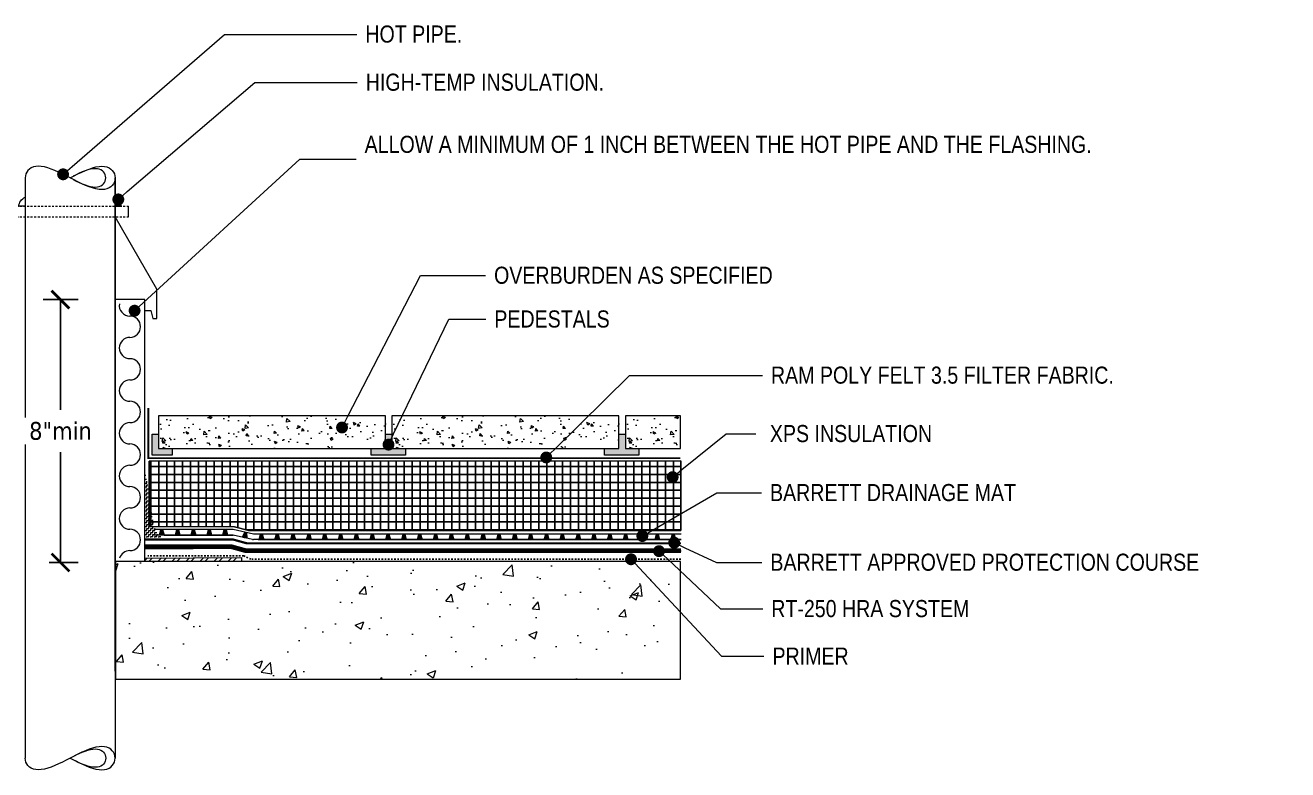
# Model space of a CAD drawing. Header units: inches. Extents: x -213 to 351, y -6 to 41.
# Drawn here: x 35.7 to 115.4, y -5.7 to 41.3 of the extents above; entities that cross this region are included whole.
import ezdxf
from ezdxf import colors
from ezdxf.entities.mleader import LeaderData, LeaderLine
from ezdxf.math import Vec2, Vec3

# ---------------------------------------------------------------- set-up
doc = ezdxf.new("R2010")
doc.units = ezdxf.units.IN
doc.header["$MEASUREMENT"] = 0
for name, pattern in [('Dash', [0.25, 0.125, -0.125]), ('Dashed - Dense', [0.8, 0.5, -0.3]), ('DASHED2', [0.1875, 0.125, -0.0625])]:
    doc.linetypes.add(name, pattern=pattern)
for name, color, linetype, lineweight in [('Dimensions', 20, 'Continuous', 0), ('Drainage Mat', 191, 'Continuous', 0), ('Others', 190, 'Continuous', 0), ('Ram Mastic', 191, 'Continuous', 0), ('RAM POLY FELT 3.5 FILTER FABRIC.', 4, 'Dash', 0), ('RT-250 HRA SYSTEM LIQUID', 241, 'Continuous', 0), ('RT-250 HRA SYSTEM MESH', 3, 'Continuous', 0), ('Text', 20, 'Continuous', 0)]:
    doc.layers.add(name, color=color, linetype=linetype, lineweight=lineweight)
for name, color, linetype in [('Insulation Border', 8, 'Continuous'), ('Insulation Foam', 9, 'Continuous'), ('Primer', 32, 'DASHED2')]:
    doc.layers.add(name, color=color, linetype=linetype)
doc.layers.add('Protection Course', color=7, linetype='Dashed - Dense', lineweight=0, true_color=0x216123)
doc.styles.add('Annotative', font='tahoma.ttf')
doc.styles.get("Standard").update_dxf_attribs({"font": ''})
doc.styles.get('Standard').set_extended_font_data('Arial Narrow')
doc.dimstyles.new('Annotative', dxfattribs={"dimscale": 0, "dimtxt": 0.09375, "dimasz": 0.09375, "dimexe": 0.09375, "dimexo": 0.09375, "dimgap": 0.0625, "dimtad": 0, "dimtih": 1, "dimtoh": 1, "dimlfac": -1, "dimzin": 3, "dimdsep": 46, "dimlunit": 4, "dimtxsty": 'Annotative', "dimblk": 'ARCHTICK', "dimcen": 0.09, "dimclrd": 256, "dimclre": 256, "dimclrt": 256, "dimadec": 0, "dimazin": 2, "dimtfac": 1, "dimtix": 1, "dimtofl": 0, "dimtmove": 1, "dimatfit": 1, "dimldrblk": 'CLOSEDBLANK', "dimfxl": 1, "dimtfill": 1, "dimtolj": 1, "dimtzin": 0, "dimarcsym": 0})

# ---------------------------------------------------------------- blocks, each defined once
blk = doc.blocks.new('*U20')
at = {"layer": 'Drainage Mat'}
h = blk.add_hatch(color=256, dxfattribs=at)
h.dxf.hatch_style = 1
h.paths.add_polyline_path([(0.5, 0.343), (0.447, 0.343), (0.355, 0), (0.5, 0), (0.645, 0), (0.553, 0.343)])
at = {"layer": 'Drainage Mat', "linetype": 'Continuous'}
for points in [[(0, 0.343), (1, 0.343)], [(0, 0), (1, 0)]]:
    blk.add_lwpolyline(points, dxfattribs=at)
blk.add_lwpolyline([(0.5, 0.343), (0.447, 0.343), (0.355, 0), (0.5, 0), (0.645, 0), (0.553, 0.343)], close=True, dxfattribs=at)
blk = doc.blocks.new('*U21')
at = {"layer": 'Drainage Mat', "color": 0, "linetype": 'ByBlock', "lineweight": -2, "transparency": 16777216}
for p in [(1920.852, 2.391), (1921.852, 2.391), (1922.852, 2.391), (1923.852, 2.391), (1924.852, 2.391), (1925.852, 2.391), (1926.852, 2.391), (1927.852, 2.391), (1928.852, 2.391), (1929.852, 2.391), (1930.852, 2.391), (1931.852, 2.391), (1932.852, 2.391), (1933.852, 2.391), (1934.852, 2.391), (1935.852, 2.391), (1936.852, 2.391), (1937.852, 2.391), (1938.852, 2.391), (1939.852, 2.391), (1940.852, 2.391), (1941.852, 2.391), (1942.852, 2.391), (1943.852, 2.391), (1944.852, 2.391), (1945.852, 2.391), (1946.852, 2.391)]:
    blk.add_blockref('*U20', p, dxfattribs=at)
blk = doc.blocks.new('*U22')
at = {"layer": 'Drainage Mat'}
h = blk.add_hatch(color=256, dxfattribs=at)
h.dxf.hatch_style = 1
h.paths.add_polyline_path([(0.5, 0.343), (0.447, 0.343), (0.355, 0), (0.5, 0), (0.645, 0), (0.553, 0.343)])
at = {"layer": 'Drainage Mat', "linetype": 'Continuous'}
for points in [[(0, 0.343), (1, 0.343)], [(0, 0), (1, 0)]]:
    blk.add_lwpolyline(points, dxfattribs=at)
blk.add_lwpolyline([(0.5, 0.343), (0.447, 0.343), (0.355, 0), (0.5, 0), (0.645, 0), (0.553, 0.343)], close=True, dxfattribs=at)
blk = doc.blocks.new('*U23')
at = {"layer": 'Drainage Mat', "color": 0, "linetype": 'ByBlock', "lineweight": -2, "transparency": 16777216}
for p in [(1949.143, 2.673), (1950.143, 2.673), (1951.143, 2.673), (1952.143, 2.673), (1953.143, 2.673)]:
    blk.add_blockref('*U22', p, dxfattribs=at)
blk = doc.blocks.new('_Dot')
at = {"color": 0, "linetype": 'ByBlock', "lineweight": -2}
blk.add_line((-0.5, 0), (-1, 0), dxfattribs=at)
at = {"color": 0, "linetype": 'ByBlock', "const_width": 0.5}
blk.add_lwpolyline([(-0.25, 0, 1), (0.25, 0, 1)], format="xyb", close=True, dxfattribs=at)
blk = doc.blocks.new('_ArchTick')
at = {"color": 0, "linetype": 'ByBlock', "const_width": 0.15}
blk.add_lwpolyline([(-0.5, -0.5), (0.5, 0.5)], dxfattribs=at)
blk = doc.blocks.new('*D26')
at = {"layer": 'Defpoints', "color": 0, "transparency": 16777216}
for p in [(35.701, 23.965), (36.079, 7.366), (37.925, 7.366)]:
    blk.add_point(p, dxfattribs=at)
at = {"layer": 'Dimensions', "lineweight": -2, "transparency": 16777216}
for p, q in [((36.826, 23.965), (39.05, 23.965)), ((37.925, 23.965), (37.925, 17.003)), ((37.925, 7.366), (37.925, 14.327)), ((37.204, 7.366), (39.05, 7.366))]:
    blk.add_line(p, q, dxfattribs=at)
at = {"layer": 'Dimensions', "lineweight": -2, "transparency": 16777216, "xscale": 1.125, "yscale": 1.125, "zscale": 1.125}
for p, rotation in [((37.925, 23.965), 90), ((37.925, 7.366), 270)]:
    blk.add_blockref('_ArchTick', p, dxfattribs=dict(at, rotation=rotation))
at = {"layer": 'Dimensions', "transparency": 16777216, "insert": (37.925, 15.665), "char_height": 1.125, "attachment_point": 5, "style": 'Annotative', "bg_fill": 3, "box_fill_scale": 1.25, "bg_fill_color": 256, "bg_fill_true_color": 13158600, "bg_fill_transparency": 0}
blk.add_mtext('\\A1;8"min', dxfattribs=at)
blk = doc.blocks.new('_ClosedBlank')
at = {"color": 0, "linetype": 'ByBlock', "lineweight": -2}
for p, q in [((-1, 0.17), (0, 0)), ((-1, 0.17), (-1, -0.17)), ((0, 0), (-1, -0.17))]:
    blk.add_line(p, q, dxfattribs=at)

msp = doc.modelspace()

# ---------------------------------------------------------------- hatches: boundary and pattern name
at = {"layer": 'Drainage Mat'}
h = msp.add_hatch(color=256, dxfattribs=at)
h.dxf.hatch_style = 1
h.paths.add_polyline_path([(49.627, 9.266), (49.679, 9.255), (49.696, 8.899), (49.554, 8.93), (49.413, 8.961), (49.576, 9.277)])
at = {"layer": 'Insulation Foam'}
h = msp.add_hatch(dxfattribs=at)
h.set_pattern_fill('NET', color=256, scale=4)
h.set_pattern_definition([(0, (-1920.86896, 6.4229), (0, 0.5), []), (90, (-1920.86896, 6.4229), (-0.5, 3e-17), [])])
h.paths.add_polyline_path([(77.099, 9.381), (57.007, 9.379), (55.707, 9.378), (49.811, 9.377), (48.907, 9.62), (43.534, 9.635), (43.533, 13.763), (77.096, 13.78)])
at = {"layer": 'Others'}
h = msp.add_hatch(dxfattribs=at)
h.set_pattern_fill('CONCRETE___STRUCTURAL_0002', color=256, style=0, pattern_type=2)
h.set_pattern_definition([(130, (49.8029, 15.3675), (1.75746, 0.15376), [0.18377, -2.02145]), (185, (49.8029, 15.3675), (0.33997, 1.84306), [0.147, -1.61716]), (79.549, (49.6564, 15.3546), (-1.4175, 1.6893), [0.15618, -1.71797]), (133.816, (49.8029, 15.8575), (2.615, 0.40556), [0.27565, -3.0322]), (83.364, (49.585, 15.8237), (-2.29015, 2.3868), [0.23427, -2.57696]), (188.816, (49.803, 15.8575), (-2.29015, 2.3868), [0.2205, -2.42574]), (159, (49.5579, 15.735), (1.46257, 0.98652), [0.18377, -2.02145]), (214, (49.5579, 15.735), (-0.5962, 1.7768), [0.147, -1.61716]), (108.549, (49.436, 15.6528), (-2.05875, 0.79028), [0.15618, -1.71797]), (142.5, (49.8029, 15.36746), (-0.029795, 0.81567), [0, -1.59756, 0, -1.641665, 0, -1.62329]), (172.5, (49.8029, 15.3675), (-0.644585, 0.96641), [0, -0.935994, 0, -1.56081, 0, -0.61869]), (212.5, (50.3493, 15.36746), (1.307996, 0.055265), [0, -0.61256, 0, -1.91119, 0, -2.536005]), (222.5, (50.5943, 15.3675), (-1.42895, 0.24528), [0, -0.79633, 0, -1.26923, 0, -1.80093])])
h.paths.add_polyline_path([(58.447, 16.636), (44.114, 16.636), (44.114, 14.558), (58.447, 14.558)])
h = msp.add_hatch(dxfattribs=at)
h.set_pattern_fill('CONCRETE___STRUCTURAL_0002', color=256, style=0, pattern_type=2)
h.set_pattern_definition([(130, (64.5432, 15.3675), (1.75746, 0.15376), [0.18377, -2.02145]), (185, (64.5432, 15.3675), (0.33997, 1.84306), [0.147, -1.61716]), (79.549, (64.3968, 15.3546), (-1.4175, 1.6893), [0.15618, -1.71797]), (133.816, (64.5432, 15.8575), (2.615, 0.40556), [0.27565, -3.0322]), (83.364, (64.3253, 15.8237), (-2.29015, 2.3868), [0.23427, -2.57696]), (188.816, (64.5432, 15.8575), (-2.29015, 2.3868), [0.2205, -2.42574]), (159, (64.2982, 15.735), (1.46257, 0.98652), [0.18377, -2.02145]), (214, (64.2982, 15.735), (-0.5962, 1.7768), [0.147, -1.61716]), (108.549, (64.1763, 15.6528), (-2.05875, 0.79028), [0.15618, -1.71797]), (142.5, (64.5432, 15.36746), (-0.029795, 0.81567), [0, -1.59756, 0, -1.641665, 0, -1.62329]), (172.5, (64.5432, 15.3675), (-0.644585, 0.96641), [0, -0.935994, 0, -1.56081, 0, -0.61869]), (212.5, (65.0896, 15.36746), (1.307996, 0.055265), [0, -0.61256, 0, -1.91119, 0, -2.536005]), (222.5, (65.3346, 15.3675), (-1.42895, 0.24528), [0, -0.79633, 0, -1.26923, 0, -1.80093])])
h.paths.add_polyline_path([(73.187, 16.636), (58.854, 16.636), (58.854, 14.558), (73.187, 14.558)])
h = msp.add_hatch(dxfattribs=at)
h.set_pattern_fill('CONCRETE___STRUCTURAL_0002', color=256, style=0, pattern_type=2)
h.set_pattern_definition([(130, (79.2835, 15.3675), (1.75746, 0.15376), [0.18377, -2.02145]), (185, (79.2835, 15.3675), (0.34, 1.84306), [0.147, -1.61716]), (79.55, (79.137, 15.3546), (-1.4175, 1.6893), [0.1562, -1.71797]), (133.816, (79.2835, 15.8575), (2.615, 0.4056), [0.27565, -3.0322]), (83.364, (79.0656, 15.8237), (-2.2902, 2.3868), [0.2343, -2.57696]), (188.816, (79.2835, 15.8575), (-2.2902, 2.3868), [0.2205, -2.42574]), (159, (79.0385, 15.735), (1.46257, 0.9865), [0.18377, -2.02145]), (214, (79.0385, 15.735), (-0.5962, 1.7768), [0.147, -1.61716]), (108.55, (78.9166, 15.6528), (-2.05875, 0.7903), [0.1562, -1.71797]), (142.5, (79.2835, 15.36746), (-0.029795, 0.81567), [0, -1.59756, 0, -1.641665, 0, -1.62329]), (172.5, (79.2835, 15.3675), (-0.64459, 0.9664), [0, -0.93599, 0, -1.56081, 0, -0.61869]), (212.5, (79.82993, 15.36746), (1.307996, 0.055265), [0, -0.61256, 0, -1.91119, 0, -2.536]), (222.5, (80.075, 15.3675), (-1.42895, 0.24528), [0, -0.79633, 0, -1.26923, 0, -1.80093])])
h.paths.add_polyline_path([(77.069, 16.636), (73.594, 16.636), (73.594, 14.558), (77.069, 14.558)])
for points in [[(43.706, 15.466), (44.114, 15.466), (44.114, 14.558), (44.971, 14.558), (44.971, 14.144), (43.706, 14.144)], [(59.711, 14.558), (59.711, 14.144), (57.545, 14.144), (57.545, 14.558), (58.447, 14.558), (58.447, 15.466), (58.854, 15.466), (58.854, 14.558)], [(74.451, 14.558), (74.451, 14.144), (72.285, 14.144), (72.285, 14.558), (73.187, 14.558), (73.187, 15.466), (73.594, 15.466), (73.594, 14.558)]]:
    msp.add_hatch(color=256, dxfattribs=at).paths.add_polyline_path(points)
h = msp.add_hatch(dxfattribs=at)
h.set_pattern_fill('CONCRETE___STRUCTURAL_0002', color=256, style=0, pattern_type=2)
h.set_pattern_definition([(50, (1193.924, -562.1435), (-5.465523, 0.478171), [0.5715, -6.2865]), (355, (1193.924, -562.1435), (-1.057285, 5.731704), [0.4572, -5.0292]), (100.4514, (1194.3793, -562.1833), (4.408241, 5.25353), [0.4857, -5.342703]), (46.1842, (1193.924, -560.6195), (-8.132377, 1.261255), [0.85725, -9.42975]), (96.6356, (1194.6015, -560.7246), (7.12213, 7.42278), [0.72855, -8.014053]), (351.1842, (1193.924, -560.6195), (7.122124, 7.422784), [0.6858, -7.5438]), (21, (1194.686, -561.0005), (-4.548432, 3.067956), [0.5715, -6.2865]), (326, (1194.686, -561.0005), (1.854063, 5.525643), [0.4572, -5.0292]), (71.4514, (1195.065, -561.256), (6.402496, 2.457682), [0.4857, -5.342703]), (37.5, (1193.9238, -562.1435), (0.092658, 2.5366512), [0, -4.96824, 0, -5.1054, 0, -5.04825]), (7.5, (1193.9238, -562.1435), (2.00459, 3.005417), [0, -2.91084, 0, -4.85394, 0, -1.92405]), (327.5, (1192.2246, -562.1435), (-4.067727, 0.171868), [0, -1.905, 0, -5.9436, 0, -7.8867]), (317.5, (1191.4626, -562.1435), (4.443879, 0.7628), [0, -2.4765, 0, -3.94716, 0, -5.6007])])
h.paths.add_polyline_path([(77.071, 0.001), (77.071, 7.418), (41.391, 7.418), (41.391, 0.001)])
h = msp.add_hatch(dxfattribs=at)
h.set_pattern_fill('STEEL', color=256, scale=5)
h.set_pattern_definition([(45, (-1920.86896, 5.2756), (-0.44194174, 0.44194174), []), (45, (-1920.86896, 5.5881), (-0.44194174, 0.44194174), [])])
h.paths.add_polyline_path([(49.351, 7.669), (49.351, 7.419), (43.245, 7.418), (43.244, 7.645)])
at = {"layer": 'Ram Mastic', "linetype": 'Continuous'}
h = msp.add_hatch(dxfattribs=at)
h.set_pattern_fill('ZIGZAG', color=256, scale=0.65, style=0)
h.set_pattern_definition([(0, (0, 0), (0.08125, 0.08125), [0.08125, -0.08125]), (90, (0.08125, 0), (-0.08125, 0.08125), [0.08125, -0.08125])])
h.paths.add_polyline_path([(41.37, 30.425), (41.37, 29.859), (41.779, 29.859, 0.297872)])
at = {"layer": 'Ram Mastic'}
h = msp.add_hatch(dxfattribs=at)
h.set_pattern_fill('ZIGZAG', color=256)
h.set_pattern_definition([(0, (-1920.86896, 5.75854), (0.125, 0.125), [0.125, -0.125]), (90, (-1920.74396, 5.75854), (-0.125, 0.125), [0.125, -0.125])])
h.paths.add_polyline_path([(43.49, 12.066, -0.032547), (43.272, 13.107), (43.273, 8.952), (44.356, 8.952), (44.139, 9.073), (44.026, 9.199), (43.957, 9.367), (43.893, 9.519), (43.773, 9.967), (43.695, 10.43, -0.041972), (43.687, 10.515), (43.503, 11.108)])

# ---------------------------------------------------------------- linework, layer by layer
at = {"layer": 'Drainage Mat'}
for points in [[(44.469, 9.096), (48.824, 9.097)], [(50.399, 8.816), (77.116, 8.82)]]:
    msp.add_lwpolyline(points, dxfattribs=at)
at = {"layer": 'Drainage Mat', "linetype": 'Continuous'}
for points in [[(50.116, 9.159), (48.824, 9.441)], [(50.043, 8.824), (48.824, 9.097)], [(50.043, 8.824), (50.072, 8.816), (50.116, 8.816)]]:
    msp.add_lwpolyline(points, dxfattribs=at)
msp.add_lwpolyline([(49.627, 9.266), (49.679, 9.255), (49.696, 8.899), (49.554, 8.93), (49.413, 8.961), (49.576, 9.277)], close=True, dxfattribs=at)
at = {"layer": 'Insulation Border', "flags": 128}
msp.add_lwpolyline([(77.099, 9.381), (57.007, 9.379), (55.707, 9.378), (49.811, 9.377), (48.907, 9.62), (43.534, 9.635), (43.533, 13.763), (77.096, 13.78)], close=True, dxfattribs=at)
at = {"layer": 'Others', "linetype": 'Continuous'}
for p, q in [((35.701, 31.652), (35.701, -4.992)), ((41.37, 0.5), (41.37, 31.652)), ((41.37, 31.652), (41.37, -4.992)), ((42.229, 29.19), (42.229, 29.859)), ((44.01, 24.617), (41.37, 29.19)), ((44.01, 22.774), (44.01, 24.617)), ((43.245, 23.284), (43.623, 23.284)), ((43.623, 23.284), (43.759, 22.774)), ((43.759, 22.774), (44.01, 22.774))]:
    msp.add_line(p, q, dxfattribs=at)
at = {"layer": 'Others', "linetype": 'DASHED2'}
for p, q in [((34.916, 29.859), (42.229, 29.859)), ((34.916, 29.19), (42.229, 29.19))]:
    msp.add_line(p, q, dxfattribs=at)
at = {"layer": 'Others'}
msp.add_line((43.245, 23.965), (41.37, 23.965), dxfattribs=at)
at = {"layer": 'Others', "linetype": 'Continuous', "flags": 128}
for points in [[(38.536, 31.652), (38.783, 31.779), (39.028, 31.903), (39.269, 32.019), (39.505, 32.123), (39.733, 32.214), (39.953, 32.287), (40.161, 32.341), (40.358, 32.374), (40.54, 32.385), (40.707, 32.374), (40.857, 32.341), (40.99, 32.287), (41.104, 32.214), (41.199, 32.123), (41.273, 32.019), (41.327, 31.903), (41.359, 31.779), (41.37, 31.652), (41.359, 31.524), (41.327, 31.401), (41.273, 31.285), (41.199, 31.18), (41.104, 31.09), (40.99, 31.016), (40.857, 30.962), (40.707, 30.929), (40.54, 30.918), (40.358, 30.929), (40.161, 30.962), (39.953, 31.016), (39.733, 31.09), (39.505, 31.18), (39.269, 31.285), (39.028, 31.401), (38.783, 31.524), (38.289, 31.779), (38.043, 31.903), (37.802, 32.019), (37.566, 32.123), (37.338, 32.214), (37.118, 32.287), (36.91, 32.341), (36.714, 32.374), (36.531, 32.385), (36.364, 32.374), (36.214, 32.341), (36.081, 32.287), (35.967, 32.214), (35.872, 32.123), (35.798, 32.019), (35.744, 31.903), (35.712, 31.779), (35.701, 31.652)], [(38.731, 31.551), (38.925, 31.453), (39.116, 31.361), (39.303, 31.278), (39.484, 31.207), (39.658, 31.149), (39.823, 31.106), (39.978, 31.08), (40.122, 31.071), (40.254, 31.08), (40.374, 31.106), (40.479, 31.149), (40.569, 31.207), (40.644, 31.278), (40.703, 31.361), (40.745, 31.453), (40.771, 31.551), (40.779, 31.652), (40.771, 31.753), (40.745, 31.85), (40.703, 31.942), (40.644, 32.025), (40.569, 32.097), (40.479, 32.155), (40.374, 32.198), (40.254, 32.224), (40.122, 32.233), (39.978, 32.224), (39.823, 32.198), (39.658, 32.155), (39.484, 32.097), (39.303, 32.025), (39.116, 31.942), (38.925, 31.85), (38.731, 31.753)], [(38.536, -4.992), (38.783, -5.119), (39.028, -5.243), (39.269, -5.358), (39.505, -5.463), (39.733, -5.554), (39.953, -5.627), (40.161, -5.681), (40.358, -5.714), (40.54, -5.725), (40.707, -5.714), (40.857, -5.681), (40.99, -5.627), (41.104, -5.554), (41.199, -5.463), (41.273, -5.358), (41.327, -5.243), (41.359, -5.119), (41.37, -4.992), (41.359, -4.864), (41.327, -4.741), (41.273, -4.625), (41.199, -4.52), (41.104, -4.43), (40.99, -4.356), (40.857, -4.302), (40.707, -4.269), (40.54, -4.258), (40.358, -4.269), (40.161, -4.302), (39.953, -4.356), (39.733, -4.43), (39.505, -4.52), (39.269, -4.625), (39.028, -4.741), (38.783, -4.864), (38.289, -5.119), (38.043, -5.243), (37.802, -5.358), (37.566, -5.463), (37.338, -5.554), (37.118, -5.627), (36.91, -5.681), (36.714, -5.714), (36.531, -5.725), (36.364, -5.714), (36.214, -5.681), (36.081, -5.627), (35.967, -5.554), (35.872, -5.463), (35.798, -5.358), (35.744, -5.243), (35.712, -5.119), (35.701, -4.992)], [(38.731, -4.891), (38.925, -4.793), (39.116, -4.701), (39.303, -4.618), (39.484, -4.547), (39.658, -4.489), (39.823, -4.446), (39.978, -4.42), (40.122, -4.411), (40.254, -4.42), (40.374, -4.446), (40.479, -4.489), (40.569, -4.547), (40.644, -4.618), (40.703, -4.701), (40.745, -4.793), (40.771, -4.891), (40.779, -4.992), (40.771, -5.092), (40.745, -5.19), (40.703, -5.282), (40.644, -5.365), (40.569, -5.437), (40.479, -5.495), (40.374, -5.537), (40.254, -5.564), (40.122, -5.572), (39.978, -5.564), (39.823, -5.537), (39.658, -5.495), (39.484, -5.437), (39.303, -5.365), (39.116, -5.282), (38.925, -5.19), (38.731, -5.092)]]:
    msp.add_lwpolyline(points, dxfattribs=at)
at = {"layer": 'Others', "linetype": 'Continuous'}
msp.add_lwpolyline([(43.245, 7.418), (43.243, 8.792), (43.243, 23.965)], dxfattribs=at)
at = {"layer": 'Others', "flags": 128}
for points in [[(58.447, 16.636), (44.114, 16.636), (44.114, 14.558), (58.447, 14.558)], [(73.187, 16.636), (58.854, 16.636), (58.854, 14.558), (73.187, 14.558)], [(77.069, 16.636), (73.594, 16.636), (73.594, 14.558), (77.069, 14.558)], [(43.706, 15.466), (44.114, 15.466), (44.114, 14.558), (44.971, 14.558), (44.971, 14.144), (43.706, 14.144)], [(59.711, 14.558), (59.711, 14.144), (57.545, 14.144), (57.545, 14.558), (58.447, 14.558), (58.447, 15.466), (58.854, 15.466), (58.854, 14.558)], [(74.451, 14.558), (74.451, 14.144), (72.285, 14.144), (72.285, 14.558), (73.187, 14.558), (73.187, 15.466), (73.594, 15.466), (73.594, 14.558)], [(77.071, 0.001), (77.071, 7.418), (41.391, 7.418), (41.391, 0.001)]]:
    msp.add_lwpolyline(points, close=True, dxfattribs=at)
at = {"layer": 'Others', "linetype": 'Continuous'}
msp.add_lwpolyline([(49.351, 7.669), (49.351, 7.419), (43.245, 7.418), (43.244, 7.645)], close=True, dxfattribs=at)
for centre, start, end in [((42.308, 23.603), 171.67708, 270), ((42.308, 22.256), 270, 90), ((42.308, 20.91), 90, 270), ((42.308, 19.563), 270, 90), ((42.308, 18.216), 90, 270), ((42.308, 16.869), 270, 90), ((42.308, 15.523), 90, 270), ((42.308, 14.176), 270, 90), ((42.308, 12.829), 90, 270), ((42.308, 11.483), 270, 90), ((42.308, 10.136), 90, 270), ((42.308, 8.789), 270, 90), ((42.308, 7.443), 90, 163.83171)]:
    msp.add_arc(centre, 0.673, start, end, dxfattribs=at)
at = {"layer": 'Primer', "ltscale": 0.2}
msp.add_lwpolyline([(77.099, 7.582), (49.944, 7.578), (49.496, 7.794), (43.447, 7.793)], dxfattribs=at)
at = {"layer": 'Protection Course', "linetype": 'Dashed - Dense', "ltscale": 0.2, "const_width": 0.141}
msp.add_lwpolyline([(43.243, 8.821), (48.798, 8.822), (49.702, 8.572), (77.117, 8.576)], dxfattribs=at)
at = {"layer": 'Ram Mastic'}
for points in [[(35.701, 30.425), (35.701, 29.859), (35.292, 29.859, -0.297873)], [(41.37, 30.425), (41.37, 29.859), (41.779, 29.859, 0.297873)]]:
    msp.add_lwpolyline(points, format="xyb", close=True, dxfattribs=at)
at = {"layer": 'RAM POLY FELT 3.5 FILTER FABRIC.', "ltscale": 0.2, "const_width": 0.115}
msp.add_lwpolyline([(43.476, 17.113), (43.476, 13.954), (77.069, 13.954)], dxfattribs=at)
at = {"layer": 'RT-250 HRA SYSTEM LIQUID', "const_width": 0.3}
msp.add_lwpolyline([(43.244, 8.355), (48.734, 8.356), (49.639, 8.106), (77.117, 8.11)], dxfattribs=at)
at = {"layer": 'RT-250 HRA SYSTEM MESH'}
msp.add_lwpolyline([(43.244, 8.355), (48.734, 8.356), (49.639, 8.106), (77.117, 8.11)], dxfattribs=at)

# ---------------------------------------------------------------- block references
at = {"layer": 'Drainage Mat', "xscale": -1, "rotation": 0.008417195885410678}
for name in ['*U23', '*U21']:
    msp.add_blockref(name, (1997.968, 6.711), dxfattribs=at)

# ---------------------------------------------------------------- leaders
at = {"layer": 'Text'}
ml = msp.add_multileader_mtext('Standard', dxfattribs=at)
ml.set_content('HOT PIPE.', color=256)
ml.set_leader_properties(color=256, lineweight=0)
ml.set_arrow_properties(name='DOT')
ml.build(insert=Vec2(0, 0))
ml.multileader.update_dxf_attribs({"text_left_attachment_type": 2, "text_right_attachment_type": 2, "dogleg_length": 0.36, "arrow_head_size": 0.75, "scale": 12})
ctx = ml.context
ctx.base_point, ctx.scale, ctx.char_height, ctx.arrow_head_size, ctx.landing_gap_size, ctx.plane_origin = Vec3(56.637, 40.718), 12, 1.08, 0.75, 0.54, Vec3(38.09, 31.879)
ctx.left_attachment, ctx.right_attachment = 2, 2
notes = []
notes.append((ctx, [(0, (1, 1, 0), (48.288, 40.718), (1, 0), 8.349, [(0, [(38.09, 31.879)], 0, [])])]))
ctx.mtext.insert, ctx.mtext.flow_direction = Vec3(57.177, 41.277), 5
ml = msp.add_multileader_mtext('Standard', dxfattribs=at)
ml.set_content('HIGH-TEMP INSULATION.', color=256)
ml.set_leader_properties(color=256, lineweight=0)
ml.set_arrow_properties(name='DOT')
ml.build(insert=Vec2(0, 0))
ml.multileader.update_dxf_attribs({"text_left_attachment_type": 2, "text_right_attachment_type": 2, "dogleg_length": 0.36, "arrow_head_size": 0.75, "scale": 12})
ctx = ml.context
ctx.base_point, ctx.scale, ctx.char_height, ctx.arrow_head_size, ctx.landing_gap_size, ctx.plane_origin = Vec3(56.663, 37.679), 12, 1.08, 0.75, 0.54, Vec3(41.577, 30.295)
ctx.left_attachment, ctx.right_attachment = 2, 2
notes.append((ctx, [(0, (1, 1, 0), (50.192, 37.679), (1, 0), 6.471, [(0, [(41.577, 30.295)], 0, [])])]))
ctx.mtext.insert, ctx.mtext.flow_direction = Vec3(57.203, 38.237), 5
ml = msp.add_multileader_mtext('Standard', dxfattribs=at)
ml.set_content('ALLOW A MINIMUM OF 1 INCH BETWEEN THE HOT PIPE AND THE FLASHING.', color=256)
ml.set_leader_properties(color=256, lineweight=0)
ml.set_arrow_properties(name='DOT')
ml.build(insert=Vec2(0, 0))
ml.multileader.update_dxf_attribs({"text_left_attachment_type": 2, "text_right_attachment_type": 2, "dogleg_length": 0.36, "arrow_head_size": 0.75, "scale": 12})
ctx = ml.context
ctx.base_point, ctx.scale, ctx.char_height, ctx.arrow_head_size, ctx.landing_gap_size, ctx.plane_origin = Vec3(56.591, 32.843), 12, 1.08, 0.75, 0.54, Vec3(42.606, 23.266)
ctx.left_attachment, ctx.right_attachment = 2, 2
notes.append((ctx, [(0, (1, 1, 0), (53.038, 32.843), (1, 0), 3.554, [(0, [(42.606, 23.266)], 0, [])])]))
ctx.mtext.insert, ctx.mtext.width, ctx.mtext.flow_direction = Vec3(57.131, 34.312), 24.51032, 5
ml = msp.add_multileader_mtext('Standard', dxfattribs=at)
ml.set_content('OVERBURDEN AS SPECIFIED', color=256)
ml.set_leader_properties(color=256, lineweight=0)
ml.set_arrow_properties(name='DOT')
ml.build(insert=Vec2(0, 0))
ml.multileader.update_dxf_attribs({"text_left_attachment_type": 2, "text_right_attachment_type": 2, "dogleg_length": 0.36, "arrow_head_size": 0.75, "scale": 12})
ctx = ml.context
ctx.base_point, ctx.scale, ctx.char_height, ctx.arrow_head_size, ctx.landing_gap_size, ctx.plane_origin = Vec3(64.764, 25.487), 12, 1.08, 0.75, 0.54, Vec3(55.704, 15.89)
ctx.left_attachment, ctx.right_attachment = 2, 2
notes.append((ctx, [(0, (1, 1, 0), (60.665, 25.487), (1, 0), 4.098, [(0, [(55.704, 15.89)], 0, [])])]))
ctx.mtext.insert, ctx.mtext.flow_direction = Vec3(65.304, 26.045), 5
ml = msp.add_multileader_mtext('Standard', dxfattribs=at)
ml.set_content('PEDESTALS', color=256)
ml.set_leader_properties(color=256, lineweight=0)
ml.set_arrow_properties(name='DOT')
ml.build(insert=Vec2(0, 0))
ml.multileader.update_dxf_attribs({"text_left_attachment_type": 2, "text_right_attachment_type": 2, "dogleg_length": 0.36, "arrow_head_size": 0.75, "scale": 12})
ctx = ml.context
ctx.base_point, ctx.scale, ctx.char_height, ctx.arrow_head_size, ctx.landing_gap_size, ctx.plane_origin = Vec3(64.781, 22.725), 12, 1.08, 0.75, 0.54, Vec3(58.639, 14.807)
ctx.left_attachment, ctx.right_attachment = 2, 2
notes.append((ctx, [(0, (1, 1, 0), (62.448, 22.725), (1, 0), 2.333, [(0, [(58.639, 14.807)], 0, [])])]))
ctx.mtext.insert, ctx.mtext.flow_direction = Vec3(65.321, 23.284), 5
ml = msp.add_multileader_mtext('Standard', dxfattribs=at)
ml.set_content('RAM POLY FELT 3.5 FILTER FABRIC.', color=256)
ml.set_leader_properties(color=256, lineweight=0)
ml.set_arrow_properties(name='DOT')
ml.build(insert=Vec2(0, 0))
ml.multileader.update_dxf_attribs({"text_left_attachment_type": 2, "text_right_attachment_type": 2, "dogleg_length": 0.36, "arrow_head_size": 0.75, "scale": 12})
ctx = ml.context
ctx.base_point, ctx.scale, ctx.char_height, ctx.arrow_head_size, ctx.landing_gap_size, ctx.plane_origin = Vec3(82.246, 19.178), 12, 1.08, 0.75, 0.54, Vec3(63.758, 13.954)
ctx.left_attachment, ctx.right_attachment = 2, 2
notes.append((ctx, [(0, (1, 1, 0), (73.862, 19.178), (1, 0), 8.384, [(0, [(68.599, 13.997)], 0, [])])]))
ctx.mtext.insert, ctx.mtext.flow_direction = Vec3(82.786, 19.737), 5
ml = msp.add_multileader_mtext('Standard', dxfattribs=at)
ml.set_content(' XPS INSULATION', color=256)
ml.set_leader_properties(color=256, lineweight=0)
ml.set_arrow_properties(name='DOT')
ml.build(insert=Vec2(0, 0))
ml.multileader.update_dxf_attribs({"text_left_attachment_type": 2, "text_right_attachment_type": 2, "dogleg_length": 0.36, "arrow_head_size": 0.75, "scale": 12})
ctx = ml.context
ctx.base_point, ctx.scale, ctx.char_height, ctx.arrow_head_size, ctx.landing_gap_size, ctx.plane_origin = Vec3(81.836, 15.488), 12, 1.08, 0.75, 0.54, Vec3(76.579, 12.756)
ctx.left_attachment, ctx.right_attachment = 2, 2
notes.append((ctx, [(0, (1, 1, 0), (79.951, 15.488), (1, 0), 1.885, [(0, [(76.579, 12.756)], 0, [])])]))
ctx.mtext.insert, ctx.mtext.flow_direction = Vec3(82.376, 16.047), 5
ml = msp.add_multileader_mtext('Standard', dxfattribs=at)
ml.set_content('BARRETT DRAINAGE MAT', color=256)
ml.set_leader_properties(color=256, lineweight=0)
ml.set_arrow_properties(name='DOT')
ml.build(insert=Vec2(0, 0))
ml.multileader.update_dxf_attribs({"text_left_attachment_type": 2, "text_right_attachment_type": 2, "dogleg_length": 0.36, "arrow_head_size": 0.75, "scale": 12})
ctx = ml.context
ctx.base_point, ctx.scale, ctx.char_height, ctx.arrow_head_size, ctx.landing_gap_size, ctx.plane_origin = Vec3(82.188, 11.762), 12, 1.08, 0.75, 0.54, Vec3(76.924, 9.641)
ctx.left_attachment, ctx.right_attachment = 2, 2
notes.append((ctx, [(0, (1, 1, 0), (79.362, 11.762), (1, 0), 2.827, [(0, [(74.667, 9.036)], 0, [])])]))
ctx.mtext.insert, ctx.mtext.flow_direction = Vec3(82.728, 12.32), 5
ml = msp.add_multileader_mtext('Standard', dxfattribs=at)
ml.set_content('BARRETT APPROVED PROTECTION COURSE', color=256)
ml.set_leader_properties(color=256, lineweight=0)
ml.set_arrow_properties(name='DOT')
ml.build(insert=Vec2(0, 0))
ml.multileader.update_dxf_attribs({"text_left_attachment_type": 2, "text_right_attachment_type": 2, "dogleg_length": 0.36, "arrow_head_size": 0.75, "scale": 12})
ctx = ml.context
ctx.base_point, ctx.scale, ctx.char_height, ctx.arrow_head_size, ctx.landing_gap_size, ctx.plane_origin = Vec3(82.213, 7.365), 12, 1.08, 0.75, 0.54, Vec3(77.071, 8.571)
ctx.left_attachment, ctx.right_attachment = 2, 2
notes.append((ctx, [(0, (1, 1, 0), (79.358, 7.365), (1, 0), 2.855, [(0, [(76.679, 8.611)], 0, [])])]))
ctx.mtext.insert, ctx.mtext.flow_direction = Vec3(82.753, 7.923), 5
ml = msp.add_multileader_mtext('Standard', dxfattribs=at)
ml.set_content('RT-250 HRA SYSTEM', color=256)
ml.set_leader_properties(color=256, lineweight=0)
ml.set_arrow_properties(name='DOT')
ml.build(insert=Vec2(0, 0))
ml.multileader.update_dxf_attribs({"text_left_attachment_type": 2, "text_right_attachment_type": 2, "dogleg_length": 0.36, "arrow_head_size": 0.75, "scale": 12})
ctx = ml.context
ctx.base_point, ctx.scale, ctx.char_height, ctx.arrow_head_size, ctx.landing_gap_size, ctx.plane_origin = Vec3(82.267, 4.435), 12, 1.08, 0.75, 0.54, Vec3(77.078, 8.105)
ctx.left_attachment, ctx.right_attachment = 2, 2
notes.append((ctx, [(0, (1, 1, 0), (79.596, 4.435), (1, 0), 2.671, [(0, [(75.721, 8.08)], 0, [])])]))
ctx.mtext.insert, ctx.mtext.flow_direction = Vec3(82.807, 4.994), 5
ml = msp.add_multileader_mtext('Standard', dxfattribs=at)
ml.set_content('PRIMER', color=256)
ml.set_leader_properties(color=256, lineweight=0)
ml.set_arrow_properties(name='DOT')
ml.build(insert=Vec2(0, 0))
ml.multileader.update_dxf_attribs({"text_left_attachment_type": 2, "text_right_attachment_type": 2, "dogleg_length": 0.36, "arrow_head_size": 0.75, "scale": 12})
ctx = ml.context
ctx.base_point, ctx.scale, ctx.char_height, ctx.arrow_head_size, ctx.landing_gap_size, ctx.plane_origin = Vec3(82.344, 1.453), 12, 1.08, 0.75, 0.54, Vec3(75.158, 7.577)
ctx.left_attachment, ctx.right_attachment = 2, 2
notes.append((ctx, [(0, (1, 1, 0), (79.673, 1.453), (1, 0), 2.671, [(0, [(73.951, 7.567)], 0, [])])]))
ctx.mtext.insert, ctx.mtext.flow_direction = Vec3(82.884, 1.993), 5
for ctx, leaders in notes:
    for number, flags, end, landing, length, lines in leaders:
        leader = LeaderData()
        leader.index, (leader.has_last_leader_line, leader.has_dogleg_vector, leader.attachment_direction) = number, flags
        leader.last_leader_point, leader.dogleg_vector, leader.dogleg_length = Vec3(end), Vec3(landing), length
        for number, points, colour, breaks in lines:
            line = LeaderLine()
            line.index, line.vertices, line.color, line.breaks = number, Vec3.list(points), colors.encode_raw_color(colour), breaks
            leader.lines.append(line)
        ctx.leaders.append(leader)

# ---------------------------------------------------------------- next in the draw order: dimensions: what is measured, and where the dimension line sits
at = {"layer": 'Dimensions'}
dim = msp.add_linear_dim(base=(37.925, 7.366), p1=(35.701, 23.965), p2=(36.079, 7.366), angle=90, text='8"min', dimstyle='Annotative', dxfattribs=at)
dim.commit()
dim.dimension.update_dxf_attribs({"geometry": '*D26', "text_midpoint": (37.925, 15.665)})

doc.saveas('drawing.dxf')
